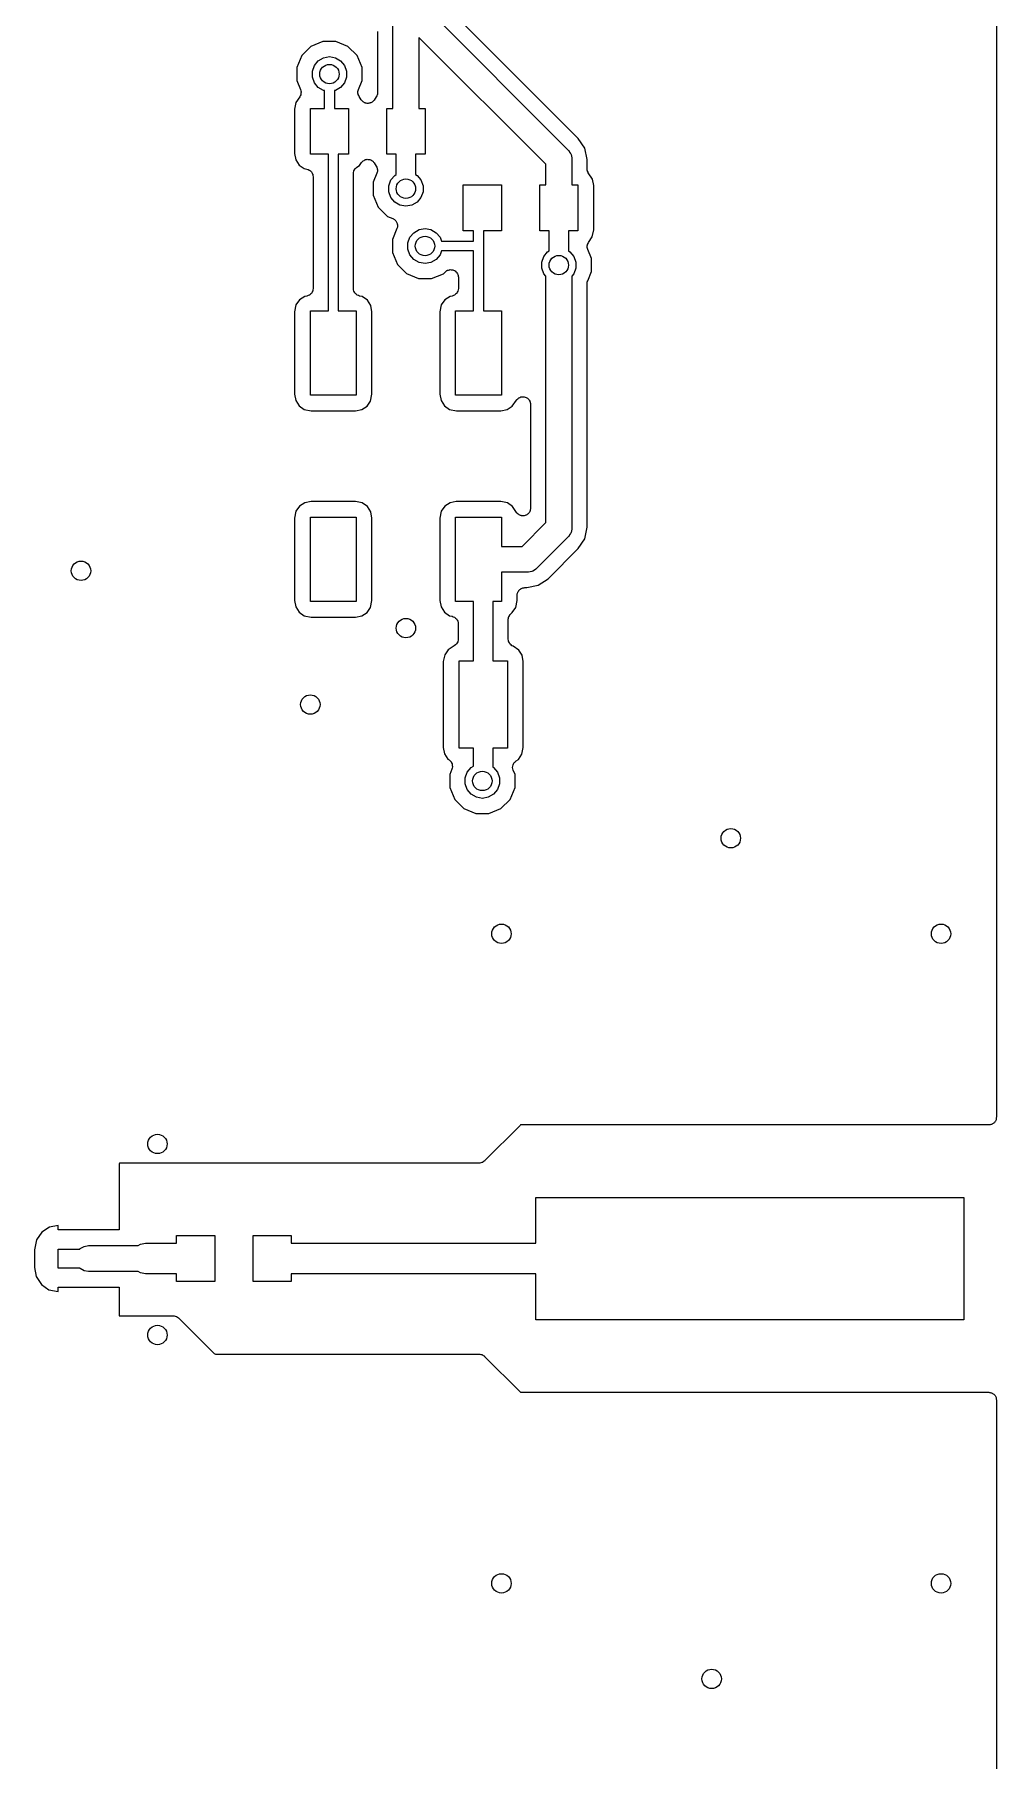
# Model space of a CAD drawing. Extents: x 85 to 210, y -138 to -65.
# Drawn here: x 197.89 to 210.47, y -100.57 to -77.98 of the extents above; entities that cross this region are included whole.
import ezdxf

# ---------------------------------------------------------------- set-up
doc = ezdxf.new("R2010")
doc.units = 0
doc.header["$MEASUREMENT"] = 0
doc.layers.add('BLACK', color=7, linetype='CONTINUOUS')

msp = doc.modelspace()

# ---------------------------------------------------------------- linework, layer by layer
at = {"layer": 'Black'}
for p, q in [((210.475, -65.375), (210.475, -92.15)), ((203.01, -77.6298), (204.87, -79.4898)), ((205.005, -79.3414), (203.159, -77.4953)), ((202.58, -78.95), (202.58, -77.8204)), ((201.508, -78.1378), (201.388, -78.2578)), ((201.665, -78.0729), (201.508, -78.1378)), ((201.835, -78.0731), (201.665, -78.0729)), ((201.992, -78.1382), (201.835, -78.0731)), ((202.112, -78.2584), (201.992, -78.1382)), ((202.38, -77.9447), (202.38, -78.7406)), ((204.58, -79.6804), (202.92, -78.0204)), ((202.92, -78.0204), (202.92, -78.95)), ((201.388, -78.2578), (201.323, -78.4147)), ((201.553, -78.3861), (201.604, -78.3254)), ((201.604, -78.3254), (201.672, -78.2859)), ((201.672, -78.2859), (201.75, -78.2721)), ((201.75, -78.2721), (201.828, -78.2859)), ((201.828, -78.2859), (201.896, -78.3254)), ((201.896, -78.3254), (201.947, -78.3861)), ((202.177, -78.4154), (202.112, -78.2584)), ((201.323, -78.4147), (201.323, -78.5846)), ((201.323, -78.5846), (201.372, -78.7031)), ((201.526, -78.4604), (201.553, -78.3861)), ((201.526, -78.5396), (201.526, -78.4604)), ((201.553, -78.6139), (201.526, -78.5396)), ((201.947, -78.3861), (201.974, -78.4604)), ((201.974, -78.5396), (201.947, -78.6139)), ((201.974, -78.4604), (201.974, -78.5396)), ((202.129, -78.7013), (202.177, -78.5853)), ((202.177, -78.5853), (202.177, -78.4154)), ((201.362, -78.7977), (201.312, -78.8707)), ((201.368, -78.7844), (201.362, -78.7977)), ((201.375, -78.7715), (201.368, -78.7844)), ((201.372, -78.7031), (201.375, -78.7174)), ((201.375, -78.7174), (201.379, -78.7315)), ((201.376, -78.7661), (201.375, -78.7687)), ((201.375, -78.7687), (201.375, -78.7715)), ((201.377, -78.7515), (201.376, -78.7661)), ((201.379, -78.737), (201.377, -78.7515)), ((201.379, -78.7315), (201.379, -78.7343)), ((201.379, -78.7343), (201.379, -78.737)), ((201.604, -78.6746), (201.553, -78.6139)), ((201.672, -78.7141), (201.604, -78.6746)), ((201.686, -78.7167), (201.672, -78.7141)), ((201.686, -78.95), (201.686, -78.7167)), ((201.828, -78.7141), (201.814, -78.7167)), ((201.814, -78.7167), (201.814, -78.95)), ((201.896, -78.6746), (201.828, -78.7141)), ((201.947, -78.6139), (201.896, -78.6746)), ((202.121, -78.7352), (202.122, -78.7311)), ((202.123, -78.7484), (202.121, -78.7352)), ((202.122, -78.727), (202.126, -78.7143)), ((202.122, -78.7311), (202.122, -78.727)), ((202.124, -78.7617), (202.123, -78.7484)), ((202.125, -78.7655), (202.124, -78.7617)), ((202.126, -78.7696), (202.125, -78.7655)), ((202.126, -78.7143), (202.129, -78.7013)), ((202.132, -78.7815), (202.126, -78.7696)), ((202.137, -78.7937), (202.132, -78.7815)), ((202.166, -78.8386), (202.137, -78.7937)), ((202.363, -78.797), (202.333, -78.8409)), ((202.368, -78.7856), (202.363, -78.797)), ((202.374, -78.7748), (202.368, -78.7856)), ((202.375, -78.7699), (202.374, -78.7748)), ((202.377, -78.7654), (202.375, -78.7699)), ((202.378, -78.7529), (202.377, -78.7654)), ((202.38, -78.7406), (202.378, -78.7529)), ((201.312, -78.8707), (201.294, -78.96)), ((201.294, -78.96), (201.294, -79.5407)), ((201.5, -79.55), (201.5, -78.95)), ((201.5, -78.95), (201.686, -78.95)), ((201.814, -78.95), (202, -78.95)), ((202, -78.95), (202, -79.55)), ((202.174, -78.8469), (202.166, -78.8386)), ((202.18, -78.856), (202.174, -78.8469)), ((202.185, -78.8595), (202.18, -78.856)), ((202.189, -78.8641), (202.185, -78.8595)), ((202.199, -78.8693), (202.189, -78.8641)), ((202.209, -78.8756), (202.199, -78.8693)), ((202.215, -78.8771), (202.209, -78.8756)), ((202.22, -78.88), (202.215, -78.8771)), ((202.232, -78.8814), (202.22, -78.88)), ((202.242, -78.8842), (202.232, -78.8814)), ((202.249, -78.8836), (202.242, -78.8842)), ((202.255, -78.8844), (202.249, -78.8836)), ((202.266, -78.8819), (202.255, -78.8844)), ((202.277, -78.8808), (202.266, -78.8819)), ((202.283, -78.8781), (202.277, -78.8808)), ((202.289, -78.8767), (202.283, -78.8781)), ((202.298, -78.8706), (202.289, -78.8767)), ((202.308, -78.8657), (202.298, -78.8706)), ((202.313, -78.8613), (202.308, -78.8657)), ((202.318, -78.8579), (202.313, -78.8613)), ((202.325, -78.849), (202.318, -78.8579)), ((202.333, -78.8409), (202.325, -78.849)), ((202.5, -79.55), (202.5, -78.95)), ((202.5, -78.95), (202.58, -78.95)), ((202.92, -78.95), (203, -78.95)), ((203, -78.95), (203, -79.55)), ((204.87, -79.4898), (204.874, -79.4959)), ((204.874, -79.4959), (204.88, -79.5007)), ((205.09, -79.4692), (205.005, -79.3414)), ((205.12, -79.6198), (205.09, -79.4692)), ((201.294, -79.5407), (201.31, -79.6235)), ((201.31, -79.6235), (201.354, -79.6921)), ((201.354, -79.6921), (201.421, -79.7378)), ((201.736, -79.55), (201.5, -79.55)), ((201.736, -81.6), (201.736, -79.55)), ((202, -79.55), (201.863, -79.55)), ((201.863, -79.55), (201.863, -81.6)), ((202.098, -79.7274), (202.109, -79.7172)), ((202.109, -79.7172), (202.142, -79.6961)), ((202.142, -79.6961), (202.167, -79.6591)), ((202.167, -79.6591), (202.175, -79.651)), ((202.175, -79.651), (202.182, -79.6421)), ((202.182, -79.6421), (202.187, -79.6387)), ((202.187, -79.6387), (202.192, -79.6343)), ((202.192, -79.6343), (202.202, -79.6294)), ((202.202, -79.6294), (202.211, -79.6233)), ((202.211, -79.6233), (202.217, -79.6219)), ((202.217, -79.6219), (202.223, -79.6192)), ((202.223, -79.6192), (202.234, -79.6181)), ((202.234, -79.6181), (202.245, -79.6156)), ((202.245, -79.6156), (202.251, -79.6164)), ((202.251, -79.6164), (202.258, -79.6158)), ((202.258, -79.6158), (202.268, -79.6186)), ((202.268, -79.6186), (202.28, -79.62)), ((202.28, -79.62), (202.285, -79.6229)), ((202.285, -79.6229), (202.291, -79.6244)), ((202.291, -79.6244), (202.301, -79.6307)), ((202.301, -79.6307), (202.311, -79.6359)), ((202.311, -79.6359), (202.315, -79.6405)), ((202.315, -79.6405), (202.32, -79.644)), ((202.32, -79.644), (202.326, -79.6531)), ((202.326, -79.6531), (202.334, -79.6614)), ((202.334, -79.6614), (202.363, -79.7063)), ((202.363, -79.7063), (202.368, -79.7186)), ((202.368, -79.7186), (202.374, -79.7304)), ((202.623, -79.55), (202.5, -79.55)), ((202.623, -79.8142), (202.623, -79.55)), ((203, -79.55), (202.877, -79.55)), ((202.877, -79.55), (202.877, -79.8142)), ((204.58, -79.95), (204.58, -79.6804)), ((204.88, -79.5007), (204.891, -79.52)), ((204.891, -79.52), (204.904, -79.5382)), ((204.904, -79.5382), (204.906, -79.5454)), ((204.906, -79.5454), (204.91, -79.5519)), ((204.91, -79.5519), (204.914, -79.5737)), ((204.914, -79.5737), (204.919, -79.5952)), ((204.919, -79.5952), (204.919, -79.6026)), ((204.919, -79.6026), (204.92, -79.61)), ((204.92, -79.61), (204.92, -79.95)), ((205.12, -79.7379), (205.12, -79.6198)), ((201.421, -79.7378), (201.456, -79.745)), ((201.456, -79.745), (201.471, -79.7509)), ((201.471, -79.7509), (201.486, -79.7564)), ((201.486, -79.7564), (201.487, -79.7572)), ((201.487, -79.7572), (201.489, -79.7577)), ((201.489, -79.7577), (201.501, -79.7684)), ((201.501, -79.7684), (201.513, -79.7787)), ((201.513, -79.7787), (201.514, -79.7798)), ((201.514, -79.7798), (201.515, -79.7807)), ((201.515, -79.7807), (201.522, -79.7949)), ((201.522, -79.7949), (201.53, -79.8088)), ((201.53, -79.8088), (201.531, -79.8101)), ((201.531, -79.8101), (201.531, -79.8112)), ((201.531, -79.8112), (201.534, -79.8272)), ((201.534, -79.8272), (201.536, -79.843)), ((201.536, -79.843), (201.536, -81.3061)), ((202.064, -79.8013), (202.066, -79.7865)), ((202.064, -81.307), (202.064, -79.8013)), ((202.066, -79.7865), (202.068, -79.7717)), ((202.068, -79.7717), (202.069, -79.7695)), ((202.069, -79.7695), (202.07, -79.7671)), ((202.07, -79.7671), (202.077, -79.7541)), ((202.077, -79.7541), (202.084, -79.7408)), ((202.084, -79.7408), (202.086, -79.7391)), ((202.086, -79.7391), (202.087, -79.737)), ((202.087, -79.737), (202.098, -79.7274)), ((202.371, -79.7987), (202.323, -79.9147)), ((202.323, -79.9147), (202.323, -80.0846)), ((202.374, -79.7857), (202.371, -79.7987)), ((202.374, -79.7304), (202.375, -79.7345)), ((202.378, -79.773), (202.374, -79.7857)), ((202.375, -79.7345), (202.376, -79.7383)), ((202.376, -79.7383), (202.377, -79.7516)), ((202.377, -79.7516), (202.379, -79.7648)), ((202.379, -79.7648), (202.378, -79.7689)), ((202.378, -79.7689), (202.378, -79.773)), ((202.526, -79.9604), (202.553, -79.8861)), ((202.553, -79.8861), (202.604, -79.8254)), ((202.604, -79.8254), (202.623, -79.8142)), ((202.877, -79.8142), (202.896, -79.8254)), ((202.896, -79.8254), (202.947, -79.8861)), ((202.947, -79.8861), (202.974, -79.9604)), ((203.5, -80.55), (203.5, -79.95)), ((203.5, -79.95), (204, -79.95)), ((204, -79.95), (204, -80.55)), ((204.5, -80.55), (204.5, -79.95)), ((204.5, -79.95), (204.58, -79.95)), ((204.92, -79.95), (205, -79.95)), ((205, -79.95), (205, -80.55)), ((205.122, -79.7488), (205.12, -79.7379)), ((205.122, -79.76), (205.122, -79.7488)), ((205.125, -79.7658), (205.122, -79.76)), ((205.126, -79.7721), (205.125, -79.7658)), ((205.132, -79.7817), (205.126, -79.7721)), ((205.136, -79.792), (205.132, -79.7817)), ((205.19, -79.8765), (205.136, -79.792)), ((205.206, -79.9593), (205.19, -79.8765)), ((202.323, -80.0846), (202.388, -80.2416)), ((202.526, -80.0396), (202.526, -79.9604)), ((202.553, -80.1139), (202.526, -80.0396)), ((202.604, -80.1746), (202.553, -80.1139)), ((202.672, -80.2141), (202.604, -80.1746)), ((202.896, -80.1746), (202.828, -80.2141)), ((202.947, -80.1139), (202.896, -80.1746)), ((202.974, -80.0396), (202.947, -80.1139)), ((202.974, -79.9604), (202.974, -80.0396)), ((205.206, -80.54), (205.206, -79.9593)), ((202.388, -80.2416), (202.508, -80.3618)), ((202.508, -80.3618), (202.578, -80.3911)), ((202.578, -80.3911), (202.586, -80.3958)), ((202.586, -80.3958), (202.594, -80.3992)), ((202.594, -80.3992), (202.6, -80.4051)), ((202.75, -80.2279), (202.672, -80.2141)), ((202.828, -80.2141), (202.75, -80.2279)), ((202.632, -80.5218), (202.573, -80.6647)), ((202.6, -80.4051), (202.608, -80.4098)), ((202.608, -80.4098), (202.613, -80.4167)), ((202.613, -80.4167), (202.619, -80.4226)), ((202.619, -80.4226), (202.623, -80.4304)), ((202.623, -80.4304), (202.629, -80.4374)), ((202.629, -80.4374), (202.631, -80.4457)), ((202.631, -80.4457), (202.635, -80.4535)), ((202.634, -80.5133), (202.632, -80.5218)), ((202.638, -80.5052), (202.634, -80.5133)), ((202.635, -80.4535), (202.637, -80.4621)), ((202.637, -80.4621), (202.639, -80.4705)), ((202.64, -80.4879), (202.638, -80.4964)), ((202.638, -80.4964), (202.638, -80.5052)), ((202.639, -80.4705), (202.639, -80.4792)), ((202.639, -80.4792), (202.64, -80.4879)), ((202.803, -80.6361), (202.854, -80.5754)), ((202.854, -80.5754), (202.922, -80.5359)), ((202.922, -80.5359), (203, -80.5221)), ((203, -80.5221), (203.078, -80.5359)), ((203.078, -80.5359), (203.146, -80.5754)), ((203.146, -80.5754), (203.197, -80.6361)), ((203.636, -80.55), (203.5, -80.55)), ((203.636, -80.6865), (203.636, -80.55)), ((204, -80.55), (203.763, -80.55)), ((203.763, -80.55), (203.763, -80.75)), ((204.623, -80.55), (204.5, -80.55)), ((204.623, -80.8142), (204.623, -80.55)), ((205, -80.55), (204.877, -80.55)), ((204.877, -80.55), (204.877, -80.8142)), ((205.188, -80.6293), (205.206, -80.54)), ((202.573, -80.6647), (202.573, -80.8346)), ((202.573, -80.8346), (202.638, -80.9916)), ((202.776, -80.7104), (202.803, -80.6361)), ((202.776, -80.7896), (202.776, -80.7104)), ((202.803, -80.8639), (202.776, -80.7896)), ((203.197, -80.6361), (203.216, -80.6865)), ((203.216, -80.8135), (203.197, -80.8639)), ((203.216, -80.6865), (203.636, -80.6865)), ((203.636, -80.8135), (203.216, -80.8135)), ((203.636, -81.6), (203.636, -80.8135)), ((203.763, -80.75), (203.763, -81.6)), ((204.553, -80.8861), (204.604, -80.8254)), ((204.604, -80.8254), (204.623, -80.8142)), ((204.877, -80.8142), (204.896, -80.8254)), ((204.896, -80.8254), (204.947, -80.8861)), ((205.121, -80.763), (205.123, -80.7485)), ((205.121, -80.7657), (205.121, -80.763)), ((205.121, -80.7685), (205.121, -80.7657)), ((205.125, -80.7826), (205.121, -80.7685)), ((205.123, -80.7485), (205.124, -80.7339)), ((205.124, -80.7339), (205.125, -80.7313)), ((205.125, -80.7285), (205.132, -80.7156)), ((205.125, -80.7313), (205.125, -80.7285)), ((205.128, -80.7969), (205.125, -80.7826)), ((205.177, -80.9154), (205.128, -80.7969)), ((205.132, -80.7156), (205.138, -80.7023)), ((205.138, -80.7023), (205.188, -80.6293)), ((202.638, -80.9916), (202.758, -81.1118)), ((202.854, -80.9246), (202.803, -80.8639)), ((202.922, -80.9641), (202.854, -80.9246)), ((203, -80.9779), (202.922, -80.9641)), ((203.078, -80.9641), (203, -80.9779)), ((203.146, -80.9246), (203.078, -80.9641)), ((203.197, -80.8639), (203.146, -80.9246)), ((203.277, -81.0805), (203.286, -81.0721)), ((203.286, -81.0721), (203.291, -81.0706)), ((203.291, -81.0706), (203.294, -81.0681)), ((203.294, -81.0681), (203.307, -81.0647)), ((203.307, -81.0647), (203.319, -81.0602)), ((203.319, -81.0602), (203.324, -81.0602)), ((203.324, -81.0602), (203.328, -81.0591)), ((203.328, -81.0591), (203.341, -81.0602)), ((203.341, -81.0602), (203.354, -81.0602)), ((203.354, -81.0602), (203.358, -81.0618)), ((203.358, -81.0618), (203.362, -81.0622)), ((203.362, -81.0622), (203.374, -81.0677)), ((203.374, -81.0677), (203.386, -81.0721)), ((203.386, -81.0721), (203.39, -81.075)), ((203.39, -81.075), (203.394, -81.0769)), ((203.394, -81.0769), (203.403, -81.0861)), ((204.526, -80.9604), (204.553, -80.8861)), ((204.526, -81.0396), (204.526, -80.9604)), ((204.553, -81.1139), (204.526, -81.0396)), ((204.947, -80.8861), (204.974, -80.9604)), ((204.974, -81.0396), (204.947, -81.1139)), ((204.974, -80.9604), (204.974, -81.0396)), ((205.177, -81.0853), (205.177, -80.9154)), ((202.758, -81.1118), (202.915, -81.1769)), ((202.915, -81.1769), (203.085, -81.1771)), ((203.085, -81.1771), (203.242, -81.1122)), ((203.242, -81.1122), (203.266, -81.088)), ((203.266, -81.088), (203.277, -81.0805)), ((203.403, -81.0861), (203.413, -81.0944)), ((203.413, -81.0944), (203.415, -81.0983)), ((203.415, -81.0983), (203.418, -81.1014)), ((203.418, -81.1014), (203.424, -81.1133)), ((203.424, -81.1133), (203.43, -81.1245)), ((203.43, -81.1245), (203.431, -81.1289)), ((203.431, -81.1289), (203.433, -81.1329)), ((203.433, -81.1329), (203.434, -81.1459)), ((203.434, -81.1459), (203.436, -81.1587)), ((203.436, -81.1587), (203.436, -81.3061)), ((204.58, -81.1465), (204.553, -81.1139)), ((204.58, -82.25), (204.58, -81.1465)), ((204.947, -81.1139), (204.92, -81.1465)), ((204.92, -81.1465), (204.92, -82.25)), ((205.12, -81.2379), (205.123, -81.2231)), ((205.12, -81.2401), (205.12, -81.2379)), ((205.12, -81.2423), (205.12, -81.2401)), ((205.12, -84.4302), (205.12, -81.2423)), ((205.123, -81.2231), (205.126, -81.2081)), ((205.126, -81.2081), (205.127, -81.2062)), ((205.127, -81.2062), (205.128, -81.204)), ((205.128, -81.204), (205.177, -81.0853)), ((201.312, -81.5207), (201.294, -81.61)), ((201.358, -81.4539), (201.312, -81.5207)), ((201.427, -81.4097), (201.358, -81.4539)), ((201.455, -81.4043), (201.427, -81.4097)), ((201.471, -81.3984), (201.455, -81.4043)), ((201.486, -81.3927), (201.471, -81.3984)), ((201.487, -81.3923), (201.486, -81.3927)), ((201.5, -81.3812), (201.487, -81.3921)), ((201.487, -81.3921), (201.487, -81.3923)), ((201.513, -81.3704), (201.5, -81.3812)), ((201.514, -81.3695), (201.513, -81.3698)), ((201.513, -81.3698), (201.513, -81.3704)), ((201.522, -81.3547), (201.514, -81.3695)), ((201.53, -81.3403), (201.522, -81.3547)), ((201.531, -81.3397), (201.53, -81.3403)), ((201.534, -81.3225), (201.531, -81.3392)), ((201.531, -81.3392), (201.531, -81.3397)), ((201.536, -81.3061), (201.534, -81.3225)), ((202.066, -81.3228), (202.064, -81.307)), ((202.069, -81.3388), (202.066, -81.3228)), ((202.069, -81.3399), (202.069, -81.3388)), ((202.07, -81.3412), (202.069, -81.3399)), ((202.078, -81.3551), (202.07, -81.3412)), ((202.085, -81.3693), (202.078, -81.3551)), ((202.086, -81.3702), (202.085, -81.3693)), ((202.087, -81.3713), (202.086, -81.3702)), ((202.099, -81.3816), (202.087, -81.3713)), ((202.111, -81.3923), (202.099, -81.3816)), ((202.113, -81.3928), (202.111, -81.3923)), ((202.113, -81.3936), (202.113, -81.3928)), ((202.129, -81.3991), (202.113, -81.3936)), ((202.144, -81.405), (202.129, -81.3991)), ((202.179, -81.4122), (202.144, -81.405)), ((202.246, -81.4579), (202.179, -81.4122)), ((202.29, -81.5265), (202.246, -81.4579)), ((202.306, -81.6093), (202.29, -81.5265)), ((203.212, -81.5207), (203.194, -81.61)), ((203.258, -81.4539), (203.212, -81.5207)), ((203.327, -81.4097), (203.258, -81.4539)), ((203.355, -81.4043), (203.327, -81.4097)), ((203.371, -81.3984), (203.355, -81.4043)), ((203.386, -81.3927), (203.371, -81.3984)), ((203.387, -81.3923), (203.386, -81.3927)), ((203.4, -81.3812), (203.387, -81.3921)), ((203.387, -81.3921), (203.387, -81.3923)), ((203.413, -81.3704), (203.4, -81.3812)), ((203.414, -81.3695), (203.413, -81.3698)), ((203.413, -81.3698), (203.413, -81.3704)), ((203.422, -81.3547), (203.414, -81.3695)), ((203.43, -81.3403), (203.422, -81.3547)), ((203.431, -81.3397), (203.43, -81.3403)), ((203.434, -81.3225), (203.431, -81.3392)), ((203.431, -81.3392), (203.431, -81.3397)), ((203.436, -81.3061), (203.434, -81.3225)), ((201.294, -81.61), (201.294, -82.6907)), ((201.5, -82.7), (201.5, -81.6)), ((201.5, -81.6), (201.736, -81.6)), ((201.863, -81.6), (202.1, -81.6)), ((202.1, -81.6), (202.1, -82.7)), ((202.306, -82.69), (202.306, -81.6093)), ((203.194, -81.61), (203.194, -82.6907)), ((203.4, -82.7), (203.4, -81.6)), ((203.4, -81.6), (203.636, -81.6)), ((203.763, -81.6), (204, -81.6)), ((204, -81.6), (204, -82.7)), ((204.58, -84.3696), (204.58, -82.25)), ((204.92, -82.25), (204.92, -84.44)), ((201.294, -82.6907), (201.31, -82.7735)), ((201.31, -82.7735), (201.354, -82.8421)), ((201.354, -82.8421), (201.421, -82.8878)), ((202.1, -82.7), (201.5, -82.7)), ((202.173, -82.8903), (202.242, -82.8461)), ((202.242, -82.8461), (202.288, -82.7793)), ((202.288, -82.7793), (202.306, -82.69)), ((203.194, -82.6907), (203.21, -82.7735)), ((203.21, -82.7735), (203.254, -82.8421)), ((203.254, -82.8421), (203.321, -82.8878)), ((204, -82.7), (203.4, -82.7)), ((204.073, -82.8903), (204.142, -82.8461)), ((204.142, -82.8461), (204.197, -82.7652)), ((204.197, -82.7652), (204.201, -82.7616)), ((204.201, -82.7616), (204.203, -82.7573)), ((204.203, -82.7573), (204.213, -82.7493)), ((204.213, -82.7493), (204.222, -82.7404)), ((204.222, -82.7404), (204.226, -82.7382)), ((204.226, -82.7382), (204.23, -82.735)), ((204.23, -82.735), (204.242, -82.7307)), ((204.242, -82.7307), (204.253, -82.7253)), ((204.253, -82.7253), (204.258, -82.7248)), ((204.258, -82.7248), (204.263, -82.7231)), ((204.263, -82.7231), (204.275, -82.7231)), ((204.275, -82.7231), (204.288, -82.7219)), ((204.288, -82.7219), (204.292, -82.7231)), ((204.292, -82.7231), (204.297, -82.7231)), ((204.297, -82.7231), (204.309, -82.7274)), ((204.309, -82.7274), (204.321, -82.7305)), ((204.321, -82.7305), (204.325, -82.7333)), ((204.325, -82.7333), (204.33, -82.735)), ((204.33, -82.735), (204.34, -82.743)), ((204.34, -82.743), (204.35, -82.7501)), ((204.35, -82.7501), (204.353, -82.7541)), ((204.353, -82.7541), (204.357, -82.7573)), ((204.357, -82.7573), (204.363, -82.7681)), ((204.363, -82.7681), (204.37, -82.7783)), ((204.37, -82.7783), (204.371, -82.7831)), ((204.371, -82.7831), (204.374, -82.7874)), ((204.374, -82.7874), (204.376, -82.7997)), ((204.376, -82.7997), (204.38, -82.8117)), ((204.38, -82.8117), (204.379, -82.8167)), ((204.379, -82.8167), (204.38, -82.8216)), ((204.38, -82.8216), (204.38, -84.1811)), ((201.421, -82.8878), (201.51, -82.9059)), ((201.51, -82.9059), (202.091, -82.9059)), ((202.091, -82.9059), (202.173, -82.8903)), ((203.321, -82.8878), (203.41, -82.9059)), ((203.41, -82.9059), (203.991, -82.9059)), ((203.991, -82.9059), (204.073, -82.8903)), ((201.312, -84.2207), (201.294, -84.31)), ((201.358, -84.1539), (201.312, -84.2207)), ((201.427, -84.1097), (201.358, -84.1539)), ((201.509, -84.0941), (201.427, -84.1097)), ((202.09, -84.0941), (201.509, -84.0941)), ((202.179, -84.1122), (202.09, -84.0941)), ((202.246, -84.1579), (202.179, -84.1122)), ((202.29, -84.2265), (202.246, -84.1579)), ((202.306, -84.3093), (202.29, -84.2265)), ((203.212, -84.2207), (203.194, -84.31)), ((203.258, -84.1539), (203.212, -84.2207)), ((203.327, -84.1097), (203.258, -84.1539)), ((203.409, -84.0941), (203.327, -84.1097)), ((203.99, -84.0941), (203.409, -84.0941)), ((204.079, -84.1122), (203.99, -84.0941)), ((204.146, -84.1579), (204.079, -84.1122)), ((204.196, -84.2352), (204.146, -84.1579)), ((204.2, -84.2399), (204.196, -84.2352)), ((204.203, -84.2454), (204.2, -84.2399)), ((204.362, -84.2358), (204.357, -84.2454)), ((204.369, -84.2269), (204.362, -84.2358)), ((204.371, -84.2208), (204.369, -84.2269)), ((204.374, -84.2153), (204.371, -84.2208)), ((204.376, -84.2044), (204.374, -84.2153)), ((204.379, -84.1937), (204.376, -84.2044)), ((204.38, -84.1811), (204.379, -84.1874)), ((204.379, -84.1874), (204.379, -84.1937)), ((201.294, -84.31), (201.294, -85.3907)), ((201.5, -85.4), (201.5, -84.3)), ((201.5, -84.3), (202.1, -84.3)), ((202.1, -84.3), (202.1, -85.4)), ((202.306, -85.39), (202.306, -84.3093)), ((203.194, -84.31), (203.194, -85.3907)), ((203.4, -85.4), (203.4, -84.3)), ((203.4, -84.3), (204, -84.3)), ((204, -84.3), (204, -84.68)), ((204.212, -84.2526), (204.203, -84.2454)), ((204.219, -84.2607), (204.212, -84.2526)), ((204.225, -84.2636), (204.219, -84.2607)), ((204.23, -84.2677), (204.225, -84.2636)), ((204.24, -84.2715), (204.23, -84.2677)), ((204.25, -84.2766), (204.24, -84.2715)), ((204.257, -84.2774), (204.25, -84.2766)), ((204.263, -84.2796), (204.257, -84.2774)), ((204.274, -84.2796), (204.263, -84.2796)), ((204.27, -84.68), (204.58, -84.3696)), ((204.285, -84.281), (204.274, -84.2796)), ((204.291, -84.2796), (204.285, -84.281)), ((204.297, -84.2796), (204.291, -84.2796)), ((204.308, -84.2758), (204.297, -84.2796)), ((204.319, -84.2733), (204.308, -84.2758)), ((204.324, -84.2699), (204.319, -84.2733)), ((204.33, -84.2677), (204.324, -84.2699)), ((204.339, -84.2606), (204.33, -84.2677)), ((204.348, -84.2545), (204.339, -84.2606)), ((204.352, -84.2495), (204.348, -84.2545)), ((204.357, -84.2454), (204.352, -84.2495)), ((204.919, -84.4548), (204.914, -84.4763)), ((204.92, -84.44), (204.919, -84.4474)), ((204.919, -84.4474), (204.919, -84.4548)), ((205.09, -84.5808), (205.12, -84.4302)), ((204, -84.68), (204.27, -84.68)), ((204.87, -84.5602), (204.46, -84.9702)), ((204.874, -84.5541), (204.87, -84.5602)), ((204.88, -84.5493), (204.874, -84.5541)), ((204.891, -84.53), (204.88, -84.5493)), ((204.904, -84.5118), (204.891, -84.53)), ((204.906, -84.5046), (204.904, -84.5118)), ((204.91, -84.4981), (204.906, -84.5046)), ((204.914, -84.4763), (204.91, -84.4981)), ((205.005, -84.7086), (205.09, -84.5808)), ((204.609, -85.1047), (205.005, -84.7086)), ((204.34, -85.02), (204, -85.02)), ((204, -85.02), (204, -85.4)), ((204.347, -85.0187), (204.34, -85.02)), ((204.355, -85.0194), (204.347, -85.0187)), ((204.376, -85.0136), (204.355, -85.0194)), ((204.398, -85.0097), (204.376, -85.0136)), ((204.405, -85.006), (204.398, -85.0097)), ((204.412, -85.0041), (204.405, -85.006)), ((204.43, -84.9913), (204.412, -85.0041)), ((204.449, -84.9802), (204.43, -84.9913)), ((204.454, -84.9745), (204.449, -84.9802)), ((204.46, -84.9702), (204.454, -84.9745)), ((204.481, -85.19), (204.609, -85.1047)), ((204.206, -85.32), (204.207, -85.3114)), ((204.206, -85.39), (204.206, -85.32)), ((204.207, -85.3026), (204.21, -85.2944)), ((204.207, -85.3114), (204.207, -85.3026)), ((204.21, -85.2944), (204.212, -85.2858)), ((204.212, -85.2858), (204.216, -85.2782)), ((204.216, -85.2782), (204.219, -85.27)), ((204.219, -85.27), (204.225, -85.2633)), ((204.225, -85.2633), (204.229, -85.2557)), ((204.229, -85.2557), (204.236, -85.2501)), ((204.236, -85.2501), (204.242, -85.2434)), ((204.242, -85.2434), (204.249, -85.239)), ((204.249, -85.239), (204.256, -85.2334)), ((204.256, -85.2334), (204.264, -85.2304)), ((204.264, -85.2304), (204.272, -85.226)), ((204.272, -85.226), (204.28, -85.2245)), ((204.28, -85.2245), (204.289, -85.2215)), ((204.289, -85.2215), (204.297, -85.2215)), ((204.297, -85.2215), (204.306, -85.22)), ((204.306, -85.22), (204.33, -85.22)), ((204.33, -85.22), (204.481, -85.19)), ((201.294, -85.3907), (201.31, -85.4735)), ((201.31, -85.4735), (201.354, -85.5421)), ((201.354, -85.5421), (201.421, -85.5878)), ((201.421, -85.5878), (201.51, -85.6059)), ((202.1, -85.4), (201.5, -85.4)), ((202.091, -85.6059), (202.173, -85.5903)), ((202.173, -85.5903), (202.242, -85.5461)), ((202.242, -85.5461), (202.288, -85.4793)), ((202.288, -85.4793), (202.306, -85.39)), ((203.194, -85.3907), (203.21, -85.4735)), ((203.21, -85.4735), (203.254, -85.5421)), ((203.254, -85.5421), (203.321, -85.5878)), ((203.321, -85.5878), (203.355, -85.5947)), ((203.355, -85.5947), (203.37, -85.6006)), ((203.635, -85.4), (203.4, -85.4)), ((203.635, -86.1785), (203.635, -85.4)), ((204, -85.4), (203.889, -85.4)), ((203.889, -85.4), (203.889, -86.1785)), ((204.095, -85.6007), (204.103, -85.5877)), ((204.103, -85.5877), (204.109, -85.5744)), ((204.109, -85.5744), (204.111, -85.5727)), ((204.111, -85.5727), (204.112, -85.5706)), ((204.112, -85.5706), (204.124, -85.561)), ((204.124, -85.561), (204.135, -85.5508)), ((204.135, -85.5508), (204.142, -85.5461)), ((204.142, -85.5461), (204.188, -85.4793)), ((204.188, -85.4793), (204.206, -85.39)), ((201.51, -85.6059), (202.091, -85.6059)), ((203.37, -85.6006), (203.385, -85.6061)), ((203.385, -85.6061), (203.386, -85.6069)), ((203.386, -85.6069), (203.387, -85.6074)), ((203.387, -85.6074), (203.399, -85.6181)), ((203.399, -85.6181), (203.412, -85.6284)), ((203.412, -85.6284), (203.412, -85.6295)), ((203.412, -85.6295), (203.413, -85.6304)), ((203.413, -85.6304), (203.421, -85.6446)), ((203.421, -85.6446), (203.429, -85.6585)), ((203.429, -85.6585), (203.429, -85.6598)), ((203.429, -85.6598), (203.43, -85.6609)), ((203.43, -85.6609), (203.432, -85.6769)), ((203.432, -85.6769), (203.435, -85.6927)), ((203.435, -85.6927), (203.435, -85.8932)), ((204.089, -85.6349), (204.092, -85.6201)), ((204.089, -85.8948), (204.089, -85.6349)), ((204.092, -85.6201), (204.093, -85.6052)), ((204.093, -85.6052), (204.095, -85.6031)), ((204.095, -85.6031), (204.095, -85.6007)), ((203.302, -86.0324), (203.257, -86.0992)), ((203.383, -85.9806), (203.302, -86.0324)), ((203.385, -85.9798), (203.383, -85.9806)), ((203.386, -85.9792), (203.385, -85.9795)), ((203.385, -85.9795), (203.385, -85.9798)), ((203.399, -85.9683), (203.386, -85.9792)), ((203.412, -85.9575), (203.399, -85.9683)), ((203.421, -85.942), (203.412, -85.9566)), ((203.412, -85.9566), (203.412, -85.957)), ((203.412, -85.957), (203.412, -85.9575)), ((203.429, -85.9274), (203.421, -85.942)), ((203.432, -85.9097), (203.429, -85.9263)), ((203.429, -85.9263), (203.429, -85.9269)), ((203.429, -85.9269), (203.429, -85.9274)), ((203.435, -85.8932), (203.432, -85.9097)), ((204.092, -85.9107), (204.089, -85.8948)), ((204.094, -85.9266), (204.092, -85.9107)), ((204.095, -85.9277), (204.094, -85.9266)), ((204.095, -85.929), (204.095, -85.9277)), ((204.103, -85.9429), (204.095, -85.929)), ((204.111, -85.9571), (204.103, -85.9429)), ((204.112, -85.958), (204.111, -85.9571)), ((204.112, -85.9591), (204.112, -85.958)), ((204.125, -85.9695), (204.112, -85.9591)), ((204.137, -85.9801), (204.125, -85.9695)), ((204.138, -85.9806), (204.137, -85.9801)), ((204.139, -85.9814), (204.138, -85.9806)), ((204.152, -85.9862), (204.139, -85.9814)), ((204.226, -86.0364), (204.152, -85.9862)), ((204.27, -86.105), (204.226, -86.0364)), ((203.257, -86.0992), (203.239, -86.1885)), ((203.239, -86.1885), (203.239, -87.3122)), ((203.445, -87.3215), (203.445, -86.1785)), ((203.445, -86.1785), (203.635, -86.1785)), ((203.889, -86.1785), (204.079, -86.1785)), ((204.079, -86.1785), (204.079, -87.3215)), ((204.285, -86.1878), (204.27, -86.105)), ((204.285, -87.3115), (204.285, -86.1878)), ((203.239, -87.3122), (203.254, -87.395)), ((203.254, -87.395), (203.298, -87.4636)), ((203.635, -87.3215), (203.445, -87.3215)), ((203.635, -87.5573), (203.635, -87.3215)), ((204.079, -87.3215), (203.889, -87.3215)), ((203.889, -87.3215), (203.889, -87.5711)), ((204.222, -87.4676), (204.267, -87.4008)), ((204.267, -87.4008), (204.285, -87.3115)), ((203.298, -87.4636), (203.316, -87.4754)), ((203.316, -87.4754), (203.327, -87.4864)), ((203.351, -87.5963), (203.323, -87.6647)), ((203.327, -87.4864), (203.339, -87.4971)), ((203.339, -87.4971), (203.339, -87.4985)), ((203.339, -87.4985), (203.34, -87.4996)), ((203.34, -87.4996), (203.347, -87.5139)), ((203.347, -87.5139), (203.355, -87.5279)), ((203.355, -87.5809), (203.351, -87.5963)), ((203.355, -87.5279), (203.355, -87.5295)), ((203.355, -87.5295), (203.355, -87.5309)), ((203.355, -87.5309), (203.357, -87.5467)), ((203.359, -87.5655), (203.355, -87.5809)), ((203.357, -87.5467), (203.359, -87.5624)), ((203.359, -87.5624), (203.359, -87.5639)), ((203.359, -87.5639), (203.359, -87.5655)), ((203.553, -87.6361), (203.604, -87.5754)), ((203.604, -87.5754), (203.635, -87.5573)), ((203.889, -87.5711), (203.896, -87.5754)), ((203.896, -87.5754), (203.947, -87.6361)), ((204.146, -87.575), (204.148, -87.5581)), ((204.146, -87.5753), (204.146, -87.575)), ((204.146, -87.5756), (204.146, -87.5753)), ((204.15, -87.5923), (204.146, -87.5756)), ((204.148, -87.5581), (204.151, -87.5411)), ((204.154, -87.6089), (204.15, -87.5923)), ((204.151, -87.5406), (204.159, -87.5254)), ((204.151, -87.5409), (204.151, -87.5406)), ((204.151, -87.5411), (204.151, -87.5409)), ((204.177, -87.6654), (204.154, -87.6089)), ((204.159, -87.5254), (204.167, -87.5102)), ((204.167, -87.5098), (204.18, -87.4982)), ((204.167, -87.5101), (204.167, -87.5098)), ((204.167, -87.5102), (204.167, -87.5101)), ((204.18, -87.4982), (204.192, -87.4867)), ((204.192, -87.4867), (204.222, -87.4676)), ((203.323, -87.6647), (203.323, -87.8346)), ((203.323, -87.8346), (203.388, -87.9916)), ((203.526, -87.7104), (203.553, -87.6361)), ((203.526, -87.7896), (203.526, -87.7104)), ((203.553, -87.8639), (203.526, -87.7896)), ((203.947, -87.6361), (203.974, -87.7104)), ((203.974, -87.7896), (203.947, -87.8639)), ((203.974, -87.7104), (203.974, -87.7896)), ((204.112, -87.9922), (204.177, -87.8353)), ((204.177, -87.8353), (204.177, -87.6654)), ((203.388, -87.9916), (203.508, -88.1118)), ((203.604, -87.9246), (203.553, -87.8639)), ((203.672, -87.9641), (203.604, -87.9246)), ((203.75, -87.9779), (203.672, -87.9641)), ((203.828, -87.9641), (203.75, -87.9779)), ((203.896, -87.9246), (203.828, -87.9641)), ((203.947, -87.8639), (203.896, -87.9246)), ((203.992, -88.1122), (204.112, -87.9922)), ((203.508, -88.1118), (203.665, -88.1769)), ((203.665, -88.1769), (203.835, -88.1771)), ((203.835, -88.1771), (203.992, -88.1122)), ((204.243, -92.2571), (203.779, -92.7207)), ((204.251, -92.2517), (204.243, -92.2571)), ((204.26, -92.25), (204.251, -92.2517)), ((210.375, -92.25), (204.26, -92.25)), ((210.384, -92.2485), (210.375, -92.25)), ((210.392, -92.2485), (210.384, -92.2485)), ((210.401, -92.2455), (210.392, -92.2485)), ((210.409, -92.244), (210.401, -92.2455)), ((210.417, -92.2396), (210.409, -92.244)), ((210.425, -92.2366), (210.417, -92.2396)), ((210.432, -92.231), (210.425, -92.2366)), ((210.439, -92.2266), (210.432, -92.231)), ((210.445, -92.2199), (210.439, -92.2266)), ((210.452, -92.2143), (210.445, -92.2199)), ((210.456, -92.2067), (210.452, -92.2143)), ((210.462, -92.2), (210.456, -92.2067)), ((210.465, -92.1918), (210.462, -92.2)), ((210.469, -92.1842), (210.465, -92.1918)), ((210.47, -92.1756), (210.469, -92.1842)), ((210.473, -92.1674), (210.47, -92.1756)), ((210.475, -92.15), (210.473, -92.1586)), ((210.473, -92.1586), (210.473, -92.1674)), ((199.002, -92.7514), (199, -92.76)), ((199, -92.76), (199, -92.875)), ((199.009, -92.75), (199.002, -92.7514)), ((203.709, -92.75), (199.009, -92.75)), ((203.713, -92.7492), (203.709, -92.75)), ((203.717, -92.7496), (203.713, -92.7492)), ((203.73, -92.7462), (203.717, -92.7496)), ((203.743, -92.744), (203.73, -92.7462)), ((203.747, -92.7418), (203.743, -92.744)), ((203.751, -92.7406), (203.747, -92.7418)), ((203.762, -92.7331), (203.751, -92.7406)), ((203.773, -92.7266), (203.762, -92.7331)), ((203.776, -92.7232), (203.773, -92.7266)), ((203.779, -92.7207), (203.776, -92.7232)), ((199, -92.875), (199, -93.125)), ((199, -93.125), (199, -93.375)), ((204.45, -93.8), (204.45, -93.2)), ((204.45, -93.2), (210.05, -93.2)), ((210.05, -93.2), (210.05, -94.8)), ((199, -93.375), (199, -93.625)), ((197.987, -93.6558), (197.918, -93.756)), ((198.089, -93.5897), (197.987, -93.6558)), ((198.2, -93.5689), (198.089, -93.5897)), ((198.2, -93.625), (198.2, -93.5689)), ((199, -93.625), (198.2, -93.625)), ((199.75, -93.8), (199.75, -93.7)), ((199.75, -93.7), (200.25, -93.7)), ((200.25, -93.7), (200.25, -94.3)), ((200.75, -94.3), (200.75, -93.7)), ((200.75, -93.7), (201.25, -93.7)), ((201.25, -93.7), (201.25, -93.8)), ((197.918, -93.756), (197.892, -93.885)), ((197.892, -93.885), (197.892, -94.1157)), ((198.2, -94.125), (198.2, -93.875)), ((198.2, -93.875), (198.486, -93.875)), ((198.486, -93.875), (198.491, -93.8698)), ((198.491, -93.8698), (198.542, -93.8403)), ((198.542, -93.8403), (198.6, -93.83)), ((198.6, -93.83), (199.246, -93.83)), ((199.246, -93.83), (199.277, -93.8121)), ((199.277, -93.8121), (199.345, -93.8)), ((199.345, -93.8), (199.5, -93.8)), ((199.5, -93.8), (199.75, -93.8)), ((201.25, -93.8), (204.45, -93.8)), ((197.892, -94.1157), (197.915, -94.2355)), ((198.486, -94.125), (198.2, -94.125)), ((198.491, -94.1302), (198.486, -94.125)), ((198.542, -94.1597), (198.491, -94.1302)), ((198.6, -94.17), (198.542, -94.1597)), ((199.246, -94.17), (198.6, -94.17)), ((199.277, -94.1879), (199.246, -94.17)), ((197.915, -94.2355), (197.981, -94.3382)), ((197.981, -94.3382), (198.081, -94.4067)), ((198.2, -94.4308), (198.2, -94.375)), ((198.2, -94.375), (199, -94.375)), ((199, -94.375), (199, -94.625)), ((199.345, -94.2), (199.277, -94.1879)), ((199.5, -94.2), (199.345, -94.2)), ((199.75, -94.2), (199.5, -94.2)), ((199.75, -94.3), (199.75, -94.2)), ((200.25, -94.3), (199.75, -94.3)), ((201.25, -94.3), (200.75, -94.3)), ((204.45, -94.2), (201.25, -94.2)), ((201.25, -94.2), (201.25, -94.3)), ((204.45, -94.8), (204.45, -94.2)), ((198.081, -94.4067), (198.2, -94.4308)), ((199, -94.625), (199, -94.7407)), ((199, -94.7407), (199.001, -94.7483)), ((199.001, -94.7483), (199.01, -94.75)), ((199.01, -94.75), (199.709, -94.75)), ((199.709, -94.75), (199.713, -94.7508)), ((199.713, -94.7508), (199.717, -94.7504)), ((199.717, -94.7504), (199.73, -94.7538)), ((199.73, -94.7538), (199.743, -94.756)), ((199.743, -94.756), (199.747, -94.7582)), ((199.747, -94.7582), (199.751, -94.7594)), ((199.751, -94.7594), (199.762, -94.7669)), ((199.762, -94.7669), (199.773, -94.7734)), ((199.773, -94.7734), (199.776, -94.7768)), ((199.776, -94.7768), (199.779, -94.7793)), ((199.779, -94.7793), (200.243, -95.2432)), ((210.05, -94.8), (204.45, -94.8)), ((200.243, -95.2432), (200.25, -95.2481)), ((200.25, -95.2481), (200.26, -95.25)), ((200.26, -95.25), (203.709, -95.25)), ((203.709, -95.25), (203.713, -95.2508)), ((203.713, -95.2508), (203.717, -95.2504)), ((203.717, -95.2504), (203.73, -95.2538)), ((203.73, -95.2538), (203.743, -95.256)), ((203.743, -95.256), (203.747, -95.2582)), ((203.747, -95.2582), (203.751, -95.2594)), ((203.751, -95.2594), (203.762, -95.2669)), ((203.762, -95.2669), (203.773, -95.2734)), ((203.773, -95.2734), (203.776, -95.2768)), ((203.776, -95.2768), (203.779, -95.2793)), ((203.779, -95.2793), (204.243, -95.7432)), ((204.243, -95.7432), (204.25, -95.7481)), ((204.25, -95.7481), (204.26, -95.75)), ((204.26, -95.75), (210.375, -95.75)), ((210.375, -95.75), (210.384, -95.7515)), ((210.384, -95.7515), (210.392, -95.7515)), ((210.392, -95.7515), (210.401, -95.7545)), ((210.401, -95.7545), (210.409, -95.756)), ((210.409, -95.756), (210.417, -95.7604)), ((210.417, -95.7604), (210.425, -95.7634)), ((210.425, -95.7634), (210.432, -95.769)), ((210.432, -95.769), (210.439, -95.7734)), ((210.439, -95.7734), (210.445, -95.7801)), ((210.445, -95.7801), (210.452, -95.7857)), ((210.452, -95.7857), (210.456, -95.7933)), ((210.456, -95.7933), (210.462, -95.8)), ((210.462, -95.8), (210.465, -95.8082)), ((210.465, -95.8082), (210.469, -95.8158)), ((210.469, -95.8158), (210.47, -95.8244)), ((210.47, -95.8244), (210.473, -95.8326)), ((210.473, -95.8326), (210.473, -95.8414)), ((210.473, -95.8414), (210.475, -95.85)), ((210.475, -95.85), (210.475, -113.65))]:
    msp.add_line(p, q, dxfattribs=at)
for centre in [(201.75, -78.5), (202.75, -80), (203, -80.75), (204.75, -81), (198.5, -85), (202.75, -85.75), (201.5, -86.75), (203.75, -87.75), (207, -88.5), (204, -89.75), (209.75, -89.75), (199.5, -92.5), (199.5, -95), (204, -98.25), (209.75, -98.25), (206.75, -99.5)]:
    msp.add_circle(centre, 0.127, dxfattribs=at)

doc.saveas('drawing.dxf')
